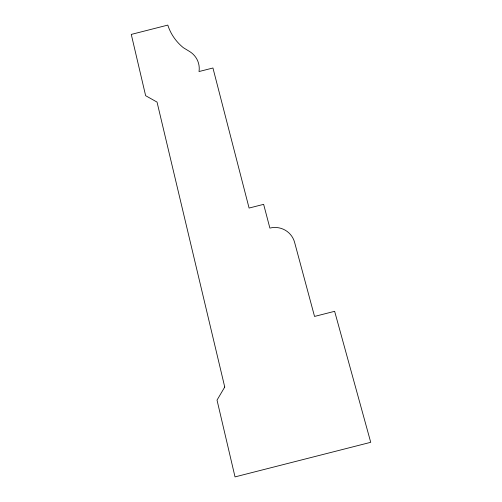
<?xml version="1.0" encoding="UTF-8"?>
<svg xmlns="http://www.w3.org/2000/svg" width="502" height="502" viewBox="0 0 502 502"><rect width="100%" height="100%" fill="white"/><g stroke="black" fill="none" stroke-linecap="round" stroke-linejoin="round"><path stroke-width="0.75" d="M224.739 387.029L217.021 400.113L235.024 476.9L370.727 442.312L334.639 311.315L314.541 316.436L294.592 242.328A20.306 19.998 0 0 0 269.881 228.09L263.638 204.345L249.086 208.054L212.942 67.996L199.018 71.548A22.709 21.109 -17.2 0 0 189.825 51.637L183.293 47.659A54.887 50.269 -11.4 0 1 167.806 25.1L131.273 34.412L145.636 95.687L157.038 102.088L224.739 387.029"/></g></svg>
